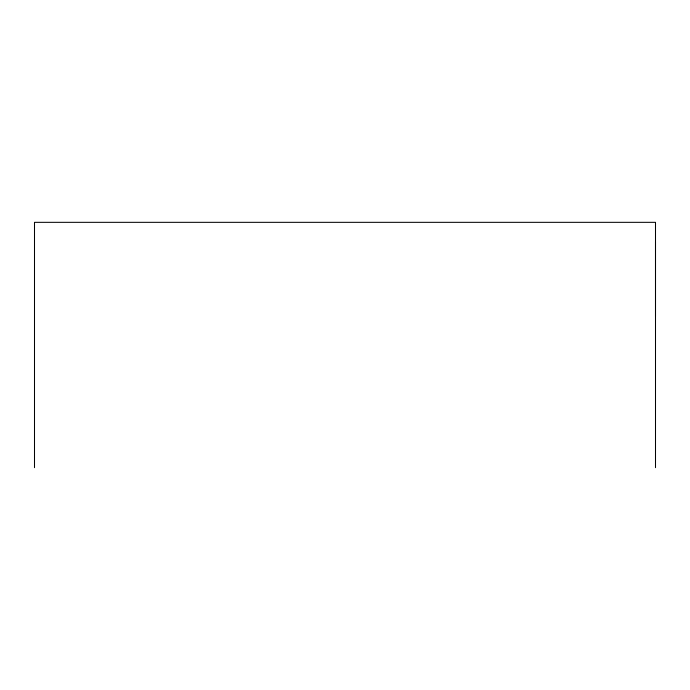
<?xml version="1.0" encoding="UTF-8"?>
<svg xmlns="http://www.w3.org/2000/svg" width="690" height="690" viewBox="0 0 690 690"><rect width="100%" height="100%" fill="white"/><g stroke="black" fill="none" stroke-linecap="round" stroke-linejoin="round"><path stroke-width="1.03" d="M655.5 316.348L655.5 241.819M655.5 467.665L655.5 222.335L34.5 222.335L34.5 467.665"/></g></svg>
